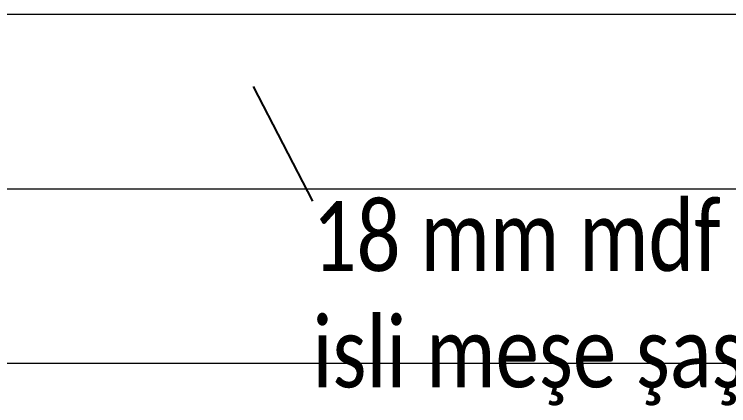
# Model space of a CAD drawing. Header units: millimetres. Extents: x 210628 to 232146, y -111309 to -91563.
# Drawn here: x 213734.3 to 213795.7, y -107190.4 to -107156.8 of the extents above; entities that cross this region are included whole.
import ezdxf

# ---------------------------------------------------------------- set-up
doc = ezdxf.new("R2010")
doc.units = ezdxf.units.MM
doc.layers.add('ahsap gor', color=24, linetype='Continuous', lineweight=20)
doc.layers.add('t_yazı', color=23, linetype='Continuous', lineweight=25)
doc.styles.add('text2', font='calibri.ttf', dxfattribs={"width": 0.8})

msp = doc.modelspace()

# ---------------------------------------------------------------- linework, layer by layer
at = {"layer": 'ahsap gor'}
for p, q in [((213657.886, -107156.8, 0.002), (213899.884, -107156.8, 0.002)), ((213657.886, -107171.8, 0.002), (213899.884, -107171.8, 0.002)), ((213657.886, -107186.8, 0.002), (213899.884, -107186.8, 0.002))]:
    msp.add_line(p, q, dxfattribs=at)
at = {"layer": 't_yazı', "elevation": 0.002}
msp.add_lwpolyline([(213754.808, -107163.017), (213759.901, -107172.874)], dxfattribs=at)

# ---------------------------------------------------------------- texts
at = {"layer": 't_yazı', "insert": (213759.901, -107172.874, 0.002), "char_height": 6, "attachment_point": 1, "style": 'text2'}
msp.add_mtext_dynamic_manual_height_columns('18 mm mdf üzeri burç kaplama \\Pisli meşe şaşırtmalı döşeme', width=446.84028, gutter_width=12.5, heights=[0], dxfattribs=at)

doc.saveas('drawing.dxf')
